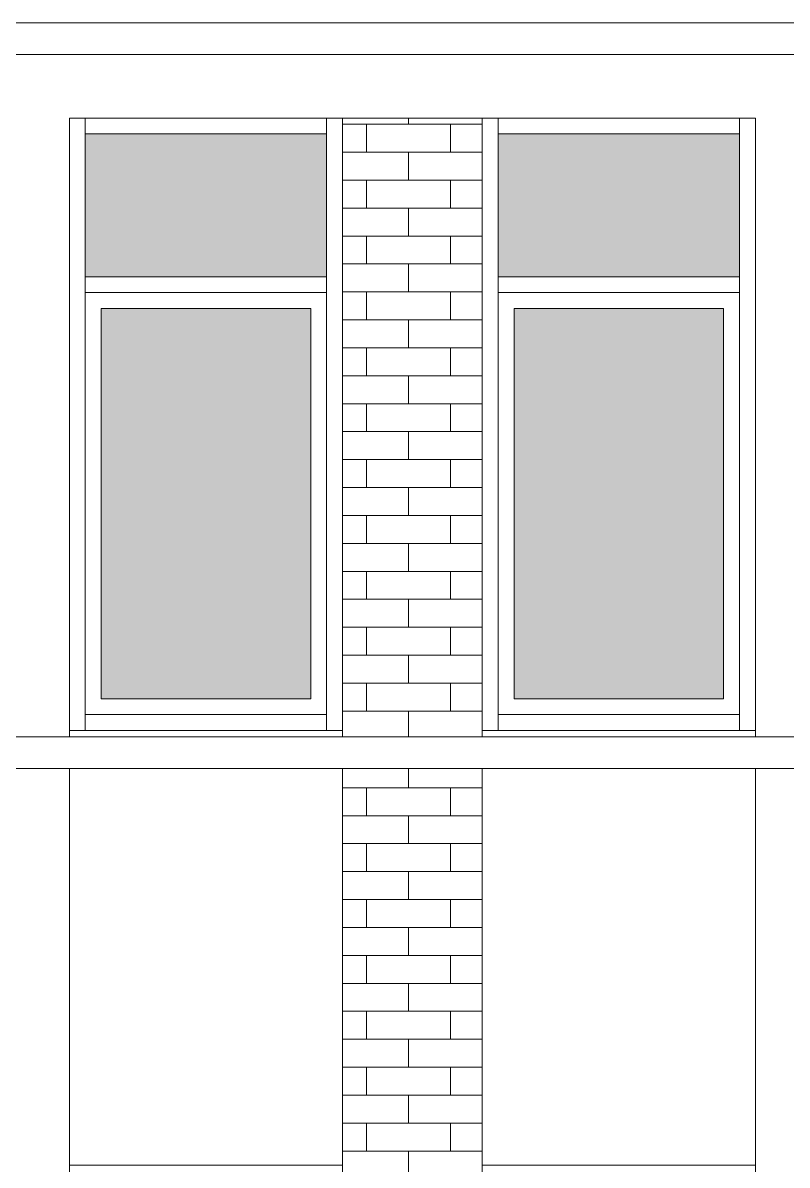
# Model space of a CAD drawing. Header units: millimetres. Extents: x 54 to 1314, y 20 to 614.
# Drawn here: x 357.14 to 381.21, y 182.12 to 218.12 of the extents above; entities that cross this region are included whole.
import ezdxf

# ---------------------------------------------------------------- set-up
doc = ezdxf.new("R2010")
doc.units = ezdxf.units.MM
for name, color, linetype, lineweight in [('A_ОКНА', 4, 'Continuous', 13), ('A_ФАСАД', 30, 'Continuous', 15), ('А_КИРПИЧ ОБЛИЦ.', 250, 'Continuous', 30), ('А_ОБЛИЦОВКА КАМЕНЬ', 211, 'Continuous', 20), ('А_ОКНА', 4, 'Continuous', 13), ('А_ШТРИХ.ОКОН', 140, 'Continuous', 9), ('А_ШТУКАТУРКА ФАСАД', 7, 'Continuous', 15)]:
    doc.layers.add(name, color=color, linetype=linetype, lineweight=lineweight)

msp = doc.modelspace()

# ---------------------------------------------------------------- hatches: boundary and pattern name
at = {"layer": 'А_КИРПИЧ ОБЛИЦ.', "lineweight": 9}
h = msp.add_hatch(dxfattribs=at)
h.set_pattern_fill('AR-BRSTD', color=41, scale=0.013, style=0)
h.set_pattern_definition([(0, (564.7659, 183.22), (0, 0.8806434), []), (90, (564.7659, 183.22), (-1.3208, 0.880643), [0.880643, -0.880643])])
edge = h.paths.add_edge_path()
edge.add_arc((369.409, 183.273), 31.849, 446.0391, 453.9609, ccw=False)
edge.add_line((371.609, 215.046), (371.609, 195.62))
edge.add_line((371.609, 195.62), (367.209, 195.62))
edge.add_line((367.209, 195.62), (367.209, 215.046))
h = msp.add_hatch(dxfattribs=at)
h.set_pattern_fill('AR-BRSTD', color=41, scale=0.013, style=0)
h.set_pattern_definition([(0, (564.7659, 148.22), (0, 0.8806434), []), (90, (564.7659, 148.22), (-1.3208, 0.880643), [0.880643, -0.880643])])
h.paths.add_polyline_path([(371.609, 162.62), (371.609, 194.62), (367.209, 194.62), (367.209, 162.62)])
at = {"layer": 'А_ШТРИХ.ОКОН', "ltscale": 100}
h = msp.add_hatch(color=256, dxfattribs=at)
h.set_gradient(color1=(116, 208, 231), one_color=1, tint=1, name='INVCURVED')
h.paths.add_polyline_path([(366.209, 209.12), (359.609, 209.12), (359.609, 196.82), (366.209, 196.82)])
h.paths.add_polyline_path([(359.109, 210.12), (366.709, 210.12), (366.709, 214.62), (359.109, 214.62)])
h = msp.add_hatch(color=256, dxfattribs=at)
h.set_gradient(color1=(116, 208, 231), one_color=1, tint=1, name='INVCURVED')
h.paths.add_polyline_path([(379.209, 209.12), (372.609, 209.12), (372.609, 196.82), (379.209, 196.82)])
h.paths.add_polyline_path([(372.109, 210.12), (379.709, 210.12), (379.709, 214.62), (372.109, 214.62)])

# ---------------------------------------------------------------- linework, layer by layer
at = {"layer": 'A_ОКНА'}
for p, q in [((359.109, 215.12), (359.109, 195.82)), ((366.709, 215.12), (366.709, 195.82)), ((372.109, 215.12), (372.109, 195.82)), ((379.709, 215.12), (379.709, 195.82)), ((366.709, 214.62), (359.109, 214.62)), ((379.709, 214.62), (372.109, 214.62)), ((359.109, 196.32), (366.709, 196.32)), ((372.109, 196.32), (379.709, 196.32))]:
    msp.add_line(p, q, dxfattribs=at)
for points in [[(359.609, 209.12), (359.609, 196.82), (366.209, 196.82), (366.209, 209.12)], [(372.609, 209.12), (372.609, 196.82), (379.209, 196.82), (379.209, 209.12)]]:
    msp.add_lwpolyline(points, close=True, dxfattribs=at)
at = {"layer": 'A_ФАСАД'}
for p, q in [((367.209, 195.62), (367.209, 215.12)), ((371.609, 195.62), (371.609, 215.12)), ((367.209, 162.62), (367.209, 194.62)), ((371.609, 162.62), (371.609, 194.62))]:
    msp.add_line(p, q, dxfattribs=at)
at = {"layer": 'А_ОБЛИЦОВКА КАМЕНЬ'}
for p, q in [((358.609, 195.82), (367.209, 195.82)), ((371.609, 195.82), (380.209, 195.82)), ((358.609, 182.12), (367.209, 182.12)), ((371.609, 182.12), (380.209, 182.12))]:
    msp.add_line(p, q, dxfattribs=at)
at = {"layer": 'А_ОКНА'}
for p, q in [((366.709, 210.12), (359.109, 210.12)), ((366.709, 210.12), (359.209, 210.12)), ((379.709, 210.12), (372.109, 210.12)), ((366.709, 209.62), (359.109, 209.62)), ((379.709, 209.62), (372.109, 209.62))]:
    msp.add_line(p, q, dxfattribs=at)
at = {"layer": 'А_ШТУКАТУРКА ФАСАД', "color": 7}
for p, q in [((383.209, 218.12), (355.609, 218.12)), ((382.209, 217.12), (356.609, 217.12)), ((358.609, 215.12), (358.609, 195.62)), ((380.209, 215.12), (358.609, 215.12)), ((380.209, 215.12), (380.209, 195.62)), ((358.609, 162.62), (358.609, 194.62)), ((380.209, 162.62), (380.209, 194.62))]:
    msp.add_line(p, q, dxfattribs=at)
msp.add_lwpolyline([(421.209, 194.62), (307.609, 194.62), (307.609, 195.62), (421.209, 195.62)], close=True, dxfattribs=at)

doc.saveas('drawing.dxf')
